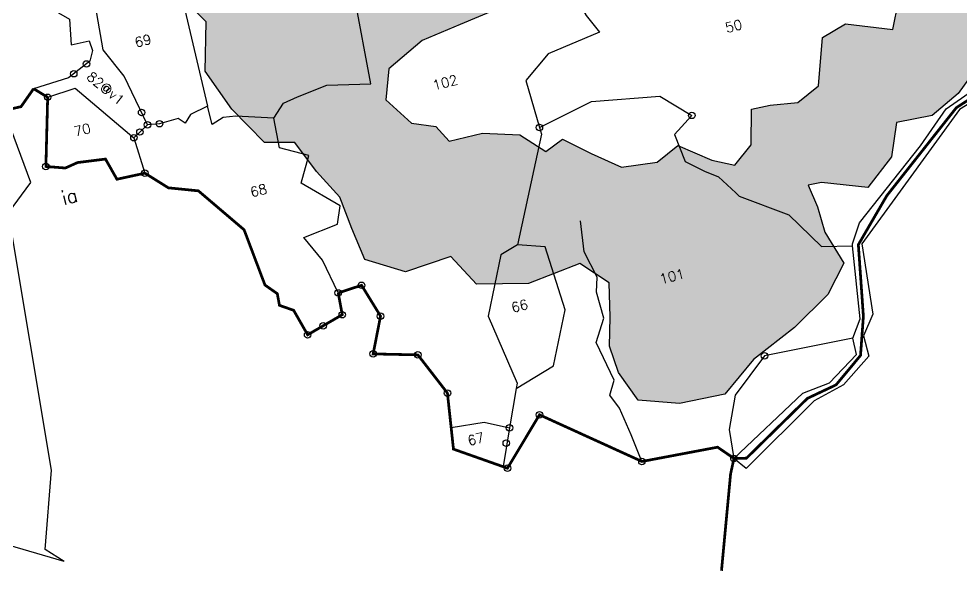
# Model space of a CAD drawing. Header units: metres. Extents: x 301635 to 304225, y 1951688 to 1954328.
# Drawn here: x 302434 to 303310, y 1951688 to 1952202 of the extents above; entities that cross this region are included whole.
import ezdxf

# ---------------------------------------------------------------- set-up
doc = ezdxf.new("R2010")
doc.units = ezdxf.units.M
doc.linetypes.add('DASHDOT', pattern=[1, 0.5, -0.25, 0, -0.25])
doc.linetypes.add('DIVIDE', pattern=[1.25, 0.5, -0.25, 0, -0.25, 0, -0.25])
for name, color, linetype in [('LINE_WATER', 4, 'Continuous'), ('OFF', 1, 'Continuous'), ('POLY_HATCH', 12, 'Continuous'), ('POLY_PARCEL', 6, 'Continuous'), ('POLY_WATER', 4, 'Continuous'), ('SYM_STONE', 1, 'Continuous'), ('TEXT_MAPOUT', 7, 'Continuous'), ('TEXT_PARCEL', 7, 'Continuous'), ('V_BOUND_LINE', 7, 'Continuous'), ('V_BOUND_STREAM_LINE', 7, 'DASHDOT'), ('V_DIVIDE_LINE', 7, 'DIVIDE')]:
    doc.layers.add(name, color=color, linetype=linetype)
doc.styles.get("Standard").update_dxf_attribs({"font": 'simplex.shx'})

# ---------------------------------------------------------------- blocks, each defined once
blk = doc.blocks.new('STONE')
blk.add_circle((0, 0), 0.851)

msp = doc.modelspace()

# ---------------------------------------------------------------- hatches: boundary and pattern name
at = {"layer": 'POLY_HATCH'}
h = msp.add_hatch(dxfattribs=at)
h.set_pattern_fill('ZIGZAG', color=256, scale=5.075977, angle=14.53187, style=0)
h.set_pattern_definition([(14.53187, (302080.223, 1951193.627), (11.55678, 19.6445), [16.11623, -16.11623]), (104.53187, (302095.824, 1951197.67), (-19.6445, 11.55678), [16.11623, -16.11623])])
h.paths.add_polyline_path([(303451.22, 1952317.08), (303471.39, 1952305.23), (303517.09, 1952310.93), (303552.03, 1952337.06), (303599.17, 1952363.63), (303639.23, 1952354.2), (303668.09, 1952377.39), (303686.61, 1952408.83), (303685.2, 1952443.3), (303721.88, 1952415.24), (303735.17, 1952419.37), (303770.54, 1952470.2), (303781.95, 1952507.99), (303771.28, 1952535.96), (303795.44, 1952545.64), (303816.94, 1952565.55), (303823.55, 1952600.73), (303854.36, 1952621.7), (303871.6, 1952652.8), (303886.28, 1952683.24), (303876.18, 1952719.56), (303905.09, 1952737.3), (303924.27, 1952766.17), (303933.4, 1952807.47), (303942.86, 1952847.49), (303934.71, 1952881.57), (303974.58, 1952893.96), (304003.4, 1952922.6), (304035.44, 1952949.35), (304067.91, 1952963.91), (304082.02, 1952986.01), (304087.92, 1953029.2), (304120.05, 1953045.04), (304132.07, 1953085.73), (304135.74, 1953126.97), (304126.97, 1953158.17), (304141.98, 1953187.33), (304149.07, 1953241.76), (304138.07, 1953271.01), (304147.71, 1953289.22), (304157.64, 1953311.6), (304163.49, 1953360.24), (304132.27, 1953388.35), (304155.63, 1953416.94), (304140.36, 1953457.38), (304117.41, 1953495.82), (304077.97, 1953508.14), (304078.17, 1953541.66), (304052.83, 1953557.63), (304032.18, 1953550.23), (303987.34, 1953557.04), (303944.28, 1953541.1), (303917.86, 1953571.82), (303876.24, 1953576.74), (303829.15, 1953563.17), (303792.88, 1953523.71), (303828.79, 1953531.31), (303866.2, 1953538.61), (303895.2, 1953516.48), (303909.55, 1953488.96), (303938.28, 1953498.81), (303966, 1953493.97), (303998.74, 1953519.29), (304017.34, 1953524.91), (304035.76, 1953506.45), (304040.76, 1953471.69), (304064.13, 1953446.51), (304066.07, 1953417.37), (304049.14, 1953392.95), (304032.93, 1953371.93), (304056.98, 1953356.53), (304075.11, 1953326.78), (304069.09, 1953303.59), (304051.77, 1953280.67), (304066.85, 1953256.54), (304067.67, 1953225.51), (304043.9, 1953208.93), (304022.01, 1953191.24), (304027.68, 1953166.27), (304032.35, 1953126.62), (304014.25, 1953106.71), (303988.13, 1953099.14), (303971.43, 1953092.41), (303984.62, 1953069.39), (303986.5, 1953046.64), (303969.91, 1953027.12), (303938.89, 1953019.88), (303911.23, 1953018.32), (303907.93, 1952984.62), (303884.26, 1952955.25), (303863.38, 1952952.24), (303835.04, 1952940.89), (303834.81, 1952901.57), (303804.91, 1952896.23), (303824.66, 1952854.08), (303816.07, 1952822.21), (303784.44, 1952798.79), (303752.04, 1952778.37), (303767.95, 1952744.84), (303754.8, 1952718.2), (303732.97, 1952694.12), (303727.16, 1952645.35), (303715.91, 1952617.59), (303690.57, 1952607.02), (303681.83, 1952594.34), (303684.26, 1952550.91), (303652.92, 1952538.78), (303616.62, 1952533.37), (303590.74, 1952543.49), (303586.84, 1952536.87), (303583.15, 1952504.67), (303571.56, 1952472.02), (303544.28, 1952468.96), (303519.67, 1952461.78), (303515.7, 1952418.29), (303484.02, 1952401.26), (303453.58, 1952416.6), (303427.36, 1952421.82), (303402.47, 1952403.36), (303381.73, 1952337.9), (303353, 1952328.05), (303315.82, 1952338.44), (303310.58, 1952312.24), (303301.6, 1952281.88), (303269.09, 1952274.25), (303238.86, 1952264.01), (303251.48, 1952218.41), (303246.24, 1952192.22), (303202.32, 1952197.66), (303180.77, 1952184.86), (303177.19, 1952139.87), (303157.92, 1952124.46), (303132.14, 1952121.78), (303114.66, 1952118.05), (303114.37, 1952085.13), (303099.28, 1952066), (303077.96, 1952070.89), (303046.4, 1952084.34), (303027.13, 1952068.93), (302993.84, 1952064.3), (302965.67, 1952077.03), (302939.01, 1952090.15), (302923.48, 1952078.91), (302899.43, 1952094.31), (302864.58, 1952095.69), (302833.57, 1952088.45), (302821.22, 1952102.08), (302798.78, 1952105.07), (302774.69, 1952126.87), (302777.65, 1952155.67), (302808.5, 1952182.1), (302843.96, 1952196.9), (302877.93, 1952211.31), (302912.62, 1952229.11), (302940, 1952219.39), (302960.55, 1952217.5), (302965.79, 1952243.7), (303000.14, 1952256.61), (303036.1, 1952257.12), (303049.2, 1952290.15), (303089.72, 1952285.44), (303090.4, 1952316.86), (303092.92, 1952353.56), (303114.42, 1952372.75), (303136.69, 1952388.94), (303125.68, 1952422.14), (303116.56, 1952454.22), (303139.17, 1952475.31), (303168.96, 1952493.44), (303161.34, 1952525.92), (303184.73, 1952544), (303220.69, 1952544.51), (303220.26, 1952574.04), (303230.45, 1952593.5), (303268.26, 1952599.3), (303252.73, 1952631.32), (303277.57, 1952656.19), (303303.24, 1952671.65), (303289.61, 1952702.57), (303271.03, 1952740.21), (303276.27, 1952766.41), (303293.21, 1952790.83), (303259.65, 1952818.18), (303260.38, 1952843.2), (303293.85, 1952871.91), (303289.91, 1952914.95), (303326.54, 1952925.25), (303365.85, 1952931.43), (303364.58, 1952970.36), (303392.25, 1952971.92), (303397.05, 1953006.01), (303418.21, 1953020.31), (303439.21, 1953053.79), (303482.63, 1953062.64), (303501.51, 1953079.56), (303531.58, 1953108.98), (303582.92, 1953118.28), (303591.45, 1953156.54), (303622.4, 1953170.18), (303657.71, 1953204.16), (303624.27, 1953261.99), (303645.94, 1953305.26), (303606.65, 1953342.34), (303607.38, 1953367.37), (303628.05, 1953395.96), (303615.64, 1953415.98), (303614.43, 1953448.51), (303617.44, 1953470.92), (303643.89, 1953483.38), (303626.69, 1953490.94), (303595.68, 1953483.7), (303593.71, 1953426.31), (303602.49, 1953389.33), (303570.03, 1953375.31), (303569.46, 1953331.1), (303588.77, 1953296.85), (303577.79, 1953280.39), (303576.05, 1953240.68), (303551.94, 1953219.21), (303543.41, 1953180.94), (303508.83, 1953150.35), (303477.48, 1953138.22), (303466.62, 1953108.96), (303439.73, 1953104.4), (303401.25, 1953088.82), (303374.24, 1953053.78), (303345.46, 1953050.32), (303313.05, 1953029.9), (303300.01, 1952990.47), (303270.5, 1952983.62), (303240.32, 1952966.99), (303221.61, 1952930.89), (303220.62, 1952900.69), (303239.5, 1952888.51), (303231.99, 1952846.27), (303216.17, 1952799.14), (303186.07, 1952770.16), (303163.9, 1952752.8), (303165.93, 1952721.23), (303199.09, 1952690.89), (303217.07, 1952671.65), (303208.95, 1952663.4), (303189.5, 1952667.23), (303162.06, 1952664.9), (303143.36, 1952655.28), (303132.82, 1952630), (303135.42, 1952606.77), (303123.12, 1952598.8), (303105.28, 1952601.69), (303090.89, 1952575.42), (303085.18, 1952547.31), (303071.03, 1952530.66), (303048.16, 1952521.32), (303031.78, 1952502.73), (303016.15, 1952470.67), (302990.18, 1952446.87), (302968.81, 1952410.59), (302991.25, 1952395.24), (303007.91, 1952381.11), (302997.65, 1952360.01), (302979.9, 1952352), (302949.85, 1952354.46), (302919.57, 1952347.29), (302900.96, 1952326.76), (302894.26, 1952302.48), (302887.8, 1952287.83), (302851.08, 1952321.34), (302802.34, 1952332.61), (302764.32, 1952328.9), (302726.63, 1952323.91), (302701.99, 1952294.99), (302704.02, 1952263.41), (302678.64, 1952284.84), (302650.12, 1952297.25), (302625.02, 1952322.85), (302601.29, 1952337.87), (302578.42, 1952328.52), (302563.12, 1952295.19), (302588.64, 1952257.41), (302588.49, 1952218.44), (302607.75, 1952199.53), (302606.69, 1952153.49), (302631.55, 1952118.27), (302662.15, 1952087.27), (302690.25, 1952087.04), (302710.22, 1952060.12), (302732.09, 1952036.42), (302743.09, 1952007.17), (302755.37, 1951978.25), (302793.19, 1951966.88), (302835.3, 1951981.21), (302859.11, 1951955.28), (302907.43, 1951956.2), (302955.28, 1951974.75), (302982.56, 1951956.55), (302983.31, 1951924.64), (302982.73, 1951897.85), (302991.12, 1951873.39), (303009.48, 1951847.42), (303047.88, 1951844.39), (303090.02, 1951853.27), (303116.57, 1951885.42), (303154.69, 1951915.11), (303185.74, 1951945.69), (303200.75, 1951974.86), (303183, 1952003.72), (303176.23, 1952027.24), (303167.55, 1952047.53), (303179.89, 1952050.04), (303222.79, 1952045.46), (303244.87, 1952073.72), (303249.58, 1952105.67), (303282.76, 1952112.22), (303306.83, 1952132.81), (303324.44, 1952157.18), (303325.88, 1952196.48), (303361.58, 1952209.15), (303364.39, 1952237.88), (303354.86, 1952282.54), (303388.37, 1952287.81), (303415.9, 1952279.24), (303435.26, 1952286.31)])
h.paths.add_polyline_path([(303171.13, 1952580.73), (303146.07, 1952574.24), (303130.93, 1952567.5), (303115.15, 1952557.78), (303113.88, 1952551.82), (303112.7, 1952534.63), (303109.87, 1952518.42), (303104.59, 1952517.06), (303091.11, 1952509.34), (303077.28, 1952502.94), (303069.51, 1952484.05), (303064.38, 1952465.83), (303065.89, 1952443.71), (303074.73, 1952415.05), (303084.45, 1952399.28), (303067.99, 1952392.2), (303053.33, 1952367.3), (303039.94, 1952348.35), (303024.21, 1952333.02), (303018.84, 1952342.88), (303026.04, 1952370.17), (303049.34, 1952388.87), (303058.48, 1952402.49), (303042.23, 1952428.52), (303037.49, 1952441.36), (303036.71, 1952455.23), (303042.48, 1952476.42), (303049.86, 1952502.25), (303084.45, 1952515.44), (303093.19, 1952535.99), (303095.69, 1952553.52), (303098.23, 1952565.44), (303104.73, 1952578.38), (303120.85, 1952586.78), (303150.26, 1952587.36), (303159.73, 1952599.67), (303156.32, 1952612.85), (303160.47, 1952629.41), (303175.86, 1952646.06), (303199.6, 1952652.21), (303216.75, 1952656.66), (303225.3, 1952661.69), (303227.84, 1952673.6), (303222.42, 1952689.08), (303213.38, 1952702.21), (303199.71, 1952716.96), (303189.01, 1952731.07), (303188.82, 1952753.53), (303208.8, 1952774.19), (303236.79, 1952785.66), (303229.58, 1952778.79), (303214.15, 1952767.75), (303208.63, 1952756.47), (303212.43, 1952736.35), (303217.51, 1952722.19), (303229.62, 1952697.19), (303246.28, 1952681.81), (303255.65, 1952667.36), (303242.56, 1952652.71), (303229.76, 1952642.36), (303210.66, 1952634.59), (303179.98, 1952628.05), (303173.78, 1952619.41), (303175.24, 1952602.9), (303175.04, 1952587.37)], flags=16)

# ---------------------------------------------------------------- linework, layer by layer
at = {"layer": 'LINE_WATER'}
msp.add_lwpolyline([(303012.92, 1951790.54), (303002.9, 1951815.37), (302992.1, 1951839.97), (302983.17, 1951852.23), (302987.1, 1951866.06), (302970.5, 1951901.09), (302977.48, 1951923.66), (302970.73, 1951947.98), (302971.14, 1951961.78), (302959.2, 1951985.64), (302955.74, 1952014.35)], dxfattribs=at)
at = {"layer": 'OFF'}
for points in [[(303109.82, 1951783.97), (303098.47, 1951793.41)], [(302475.66, 1951697.49), (302315.4, 1951744.34)]]:
    msp.add_lwpolyline(points, dxfattribs=at)
at = {"layer": 'POLY_HATCH'}
for points in [[(303324.44, 1952157.18), (303306.83, 1952132.81), (303282.76, 1952112.22), (303249.58, 1952105.67), (303244.87, 1952073.72), (303222.79, 1952045.46), (303179.89, 1952050.04), (303167.55, 1952047.53), (303176.23, 1952027.24), (303183, 1952003.72), (303200.75, 1951974.86), (303185.74, 1951945.69), (303154.69, 1951915.11), (303116.57, 1951885.42), (303090.02, 1951853.27), (303047.88, 1951844.39), (303009.48, 1951847.42), (302991.12, 1951873.39), (302982.73, 1951897.85), (302983.31, 1951924.64), (302982.56, 1951956.55), (302955.28, 1951974.75), (302907.43, 1951956.2), (302859.11, 1951955.28), (302835.3, 1951981.21), (302793.19, 1951966.88), (302755.37, 1951978.25), (302743.09, 1952007.17), (302732.09, 1952036.42), (302710.22, 1952060.12), (302690.25, 1952087.04), (302662.15, 1952087.27), (302631.55, 1952118.27), (302606.69, 1952153.49), (302607.75, 1952199.53), (302588.49, 1952218.44)], [(302877.93, 1952211.31), (302843.96, 1952196.9), (302808.5, 1952182.1), (302777.65, 1952155.67), (302774.69, 1952126.87), (302798.78, 1952105.07), (302821.22, 1952102.08), (302833.57, 1952088.45), (302864.58, 1952095.69), (302899.43, 1952094.31), (302923.48, 1952078.91), (302939.01, 1952090.15), (302965.67, 1952077.03), (302993.84, 1952064.3), (303027.13, 1952068.93), (303046.4, 1952084.34), (303077.96, 1952070.89), (303099.28, 1952066), (303114.37, 1952085.13), (303114.66, 1952118.05), (303132.14, 1952121.78), (303157.92, 1952124.46), (303177.19, 1952139.87), (303180.77, 1952184.86), (303202.32, 1952197.66), (303246.24, 1952192.22), (303251.48, 1952218.41)]]:
    msp.add_lwpolyline(points, dxfattribs=at)
at = {"layer": 'POLY_PARCEL'}
for points in [[(302670.65, 1952109.65), (302679.67, 1952123.61), (302692.79, 1952129.64), (302719.88, 1952140.61), (302760.83, 1952141.64), (302745.8, 1952223.2), (302761.97, 1952222.21), (302772.91, 1952208.31), (302800.1, 1952217.43), (302802.16, 1952240.71), (302812.6, 1952244.73), (302829.72, 1952241.84), (302864.91, 1952214.3), (302947.95, 1952254.81)], [(302947.95, 1952254.81), (302963.39, 1952232.31), (302954.37, 1952217), (302960.96, 1952205.36), (302973.51, 1952189.62), (302925.82, 1952169.55), (302904.95, 1952144.78), (302917.58, 1952101.11)], [(302464.42, 1952227.48), (302470.35, 1952207.66), (302480.85, 1952201.95), (302482.25, 1952177.89), (302498.9, 1952181.85), (302502.17, 1952172.61), (302499.76, 1952162.69), (302479.72, 1952147.33), (302447.32, 1952137.19)], [(302553.29, 1952103.6), (302531.48, 1952148.9), (302512.01, 1952173.34), (302506.16, 1952207.09), (302507.67, 1952222.99)], [(302582.71, 1952221.99), (302587.85, 1952210.55), (302609.03, 1952120.94)], [(302460.41, 1952129.23), (302486.05, 1952137.66), (302540.61, 1952091.64)], [(302917.58, 1952101.11), (302966.15, 1952125.23), (303029.56, 1952130.11), (303059.27, 1952112.37), (303043.09, 1952094.65), (303053.23, 1952069.49), (303071.12, 1952060.41), (303084.18, 1952055.31), (303100.34, 1952040.38), (303103.46, 1952037.4), (303149.37, 1952019.88), (303179.73, 1951990.58), (303208.82, 1951990.96)], [(302609.03, 1952120.94), (302593.11, 1952113.24), (302588.25, 1952104.99), (302581.76, 1952109.62), (302564.46, 1952104.62), (302553.29, 1952103.6)], [(302670.65, 1952109.65), (302635.5, 1952111.62), (302623.7, 1952110.43), (302613.3, 1952103.82), (302609.03, 1952120.94)], [(302730.55, 1951947.28), (302715.93, 1951977.73), (302698.53, 1951998.78), (302729.95, 1952011.19), (302732.49, 1952028.38), (302696.03, 1952049.26), (302703.14, 1952075.13), (302675.89, 1952082.21), (302670.65, 1952109.65)], [(302553.29, 1952103.6), (302540.61, 1952091.64)], [(302917.58, 1952101.11), (302919.42, 1952094.76), (302897.35, 1951991.85)], [(302540.61, 1952091.64), (302550.81, 1952058.64)], [(302897.35, 1951991.85), (302881.82, 1951982.75), (302869.93, 1951925.52), (302896.96, 1951863.35), (302896.13, 1951858.51)], [(302896.13, 1951858.51), (302930.76, 1951879.63), (302941.6, 1951931.51), (302922.99, 1951990.22), (302897.35, 1951991.85)], [(303208.99, 1951905.26), (303126.81, 1951888.78), (303099.7, 1951852.14), (303094.17, 1951820.34), (303098.47, 1951793.41)], [(302896.13, 1951858.51), (302889.84, 1951821.84)], [(302835.53, 1951822.11), (302866.29, 1951827.01), (302889.84, 1951821.84)], [(302889.84, 1951821.84), (302883.75, 1951785.75)]]:
    msp.add_lwpolyline(points, dxfattribs=at)
at = {"layer": 'POLY_WATER'}
for points in [[(303208.82, 1951990.96), (303208.62, 1951992.91), (303215.14, 1952012.42), (303272.04, 1952084.17), (303295.92, 1952118.37), (303341.62, 1952150.39)], [(303348.85, 1952142.67), (303308.04, 1952117.79), (303255.42, 1952045.39), (303217.42, 1951993.04), (303227.72, 1951927.55), (303219.01, 1951907.47), (303223.72, 1951888.51), (303200.24, 1951861.86), (303173.11, 1951846.99), (303109.82, 1951783.97)], [(302475.66, 1951697.49), (302458.13, 1951708.57), (302464.01, 1951782.46), (302423.85, 1952021.89), (302444.87, 1952050.04), (302419.96, 1952116.94)], [(303208.99, 1951905.26), (303215.75, 1951923.07), (303208.82, 1951990.96)], [(303098.47, 1951793.41), (303162.41, 1951854.21), (303187.37, 1951863.81), (303212.39, 1951889.88), (303208.99, 1951905.26)]]:
    msp.add_lwpolyline(points, dxfattribs=at)
at = {"layer": 'V_BOUND_LINE', "const_width": 2.54}
for points in [[(302447.32, 1952137.19), (302435.66, 1952120.51), (302419.96, 1952116.94)], [(302460.41, 1952129.23), (302447.32, 1952137.19)], [(302550.81, 1952058.64), (302524.8, 1952052.99), (302514.17, 1952071.78), (302488.17, 1952068.5), (302476.81, 1952063.42), (302458.77, 1952064.87), (302460.41, 1952129.23)], [(302730.55, 1951947.28), (302734.31, 1951927.04), (302702.11, 1951908.33), (302689.12, 1951931.11), (302675.9, 1951935.74), (302673.91, 1951946.58), (302662.44, 1951954.62), (302643.03, 1952006.01), (302600.55, 1952042.2), (302572.65, 1952045), (302550.81, 1952058.64)], [(302835.53, 1951822.11), (302832.07, 1951854.19), (302804.6, 1951889.66), (302763.03, 1951890.57), (302769.89, 1951925.73), (302752.25, 1951954.38), (302730.55, 1951947.28)], [(303098.47, 1951793.41), (303083.25, 1951803.83), (303012.92, 1951790.54), (302917.68, 1951833.94), (302887.91, 1951784.28), (302883.75, 1951785.75)], [(302883.75, 1951785.75), (302837.69, 1951802.02), (302835.53, 1951822.11)]]:
    msp.add_lwpolyline(points, dxfattribs=at)
at = {"layer": 'V_BOUND_STREAM_LINE', "ltscale": 10, "const_width": 2.54}
msp.add_lwpolyline([(303098.47, 1951793.41), (303110.1, 1951793.61), (303166.77, 1951849.22), (303193.38, 1951861.78), (303216.15, 1951889.13), (303218.8, 1951925.56), (303214.13, 1951992.15), (303240.58, 1952037.7), (303305.25, 1952119.55), (303346.92, 1952146.37)], dxfattribs=at)
at = {"layer": 'V_DIVIDE_LINE', "const_width": 2.54}
msp.add_lwpolyline([(303098.47, 1951793.41), (303095.33, 1951778.87), (303086.88, 1951688.88)], dxfattribs=at)

# ---------------------------------------------------------------- block references
at = {"layer": 'SYM_STONE', "xscale": 3.553184245083255, "yscale": 3.553184245083255, "zscale": 3.553184245083255, "rotation": 14.53186673371526}
for p in [(302496.5, 1952160.19), (302484.65, 1952151.11), (302460.41, 1952129.23), (302547.8, 1952115), (303059.27, 1952112.37), (302553.29, 1952103.6), (302564.46, 1952104.62), (302917.58, 1952101.11), (302546.22, 1952096.93), (302540.61, 1952091.64), (302458.77, 1952064.87), (302550.81, 1952058.64), (302752.25, 1951954.38), (302730.55, 1951947.28), (302734.31, 1951927.04), (302769.89, 1951925.73), (302702.11, 1951908.33), (302716.55, 1951916.72), (302763.03, 1951890.57), (302804.6, 1951889.66), (303126.81, 1951888.78), (302832.07, 1951854.19), (302917.68, 1951833.94), (302889.84, 1951821.84), (302886.79, 1951807.63), (303012.92, 1951790.54), (303098.47, 1951793.41), (302887.91, 1951784.28)]:
    msp.add_blockref('STONE', p, dxfattribs=at)

# ---------------------------------------------------------------- texts
at = {"layer": 'TEXT_MAPOUT'}
msp.add_text('ia', height=12.69, rotation=14.53187, dxfattribs=at).set_placement((302475.12, 1952028.99))
at = {"layer": 'TEXT_PARCEL'}
for s, rotation, p in [('50', 14.53187, (303091.77, 1952189.02)), ('69', 14.53187, (302542.62, 1952175.43)), ('82@v1', 320.59258, (302495.82, 1952146.92)), ('102', 14.53187, (302819.72, 1952135.59)), ('70', 14.53187, (302486.12, 1952092.53)), ('68', 14.53187, (302650.06, 1952036.13)), ('101', 14.53187, (303030.66, 1951955.29)), ('66', 14.53187, (302892.72, 1951928.76)), ('67', 14.53187, (302852.12, 1951805.06))]:
    msp.add_text(s, height=9.137, rotation=rotation, dxfattribs=at).set_placement(p)

doc.saveas('drawing.dxf')
